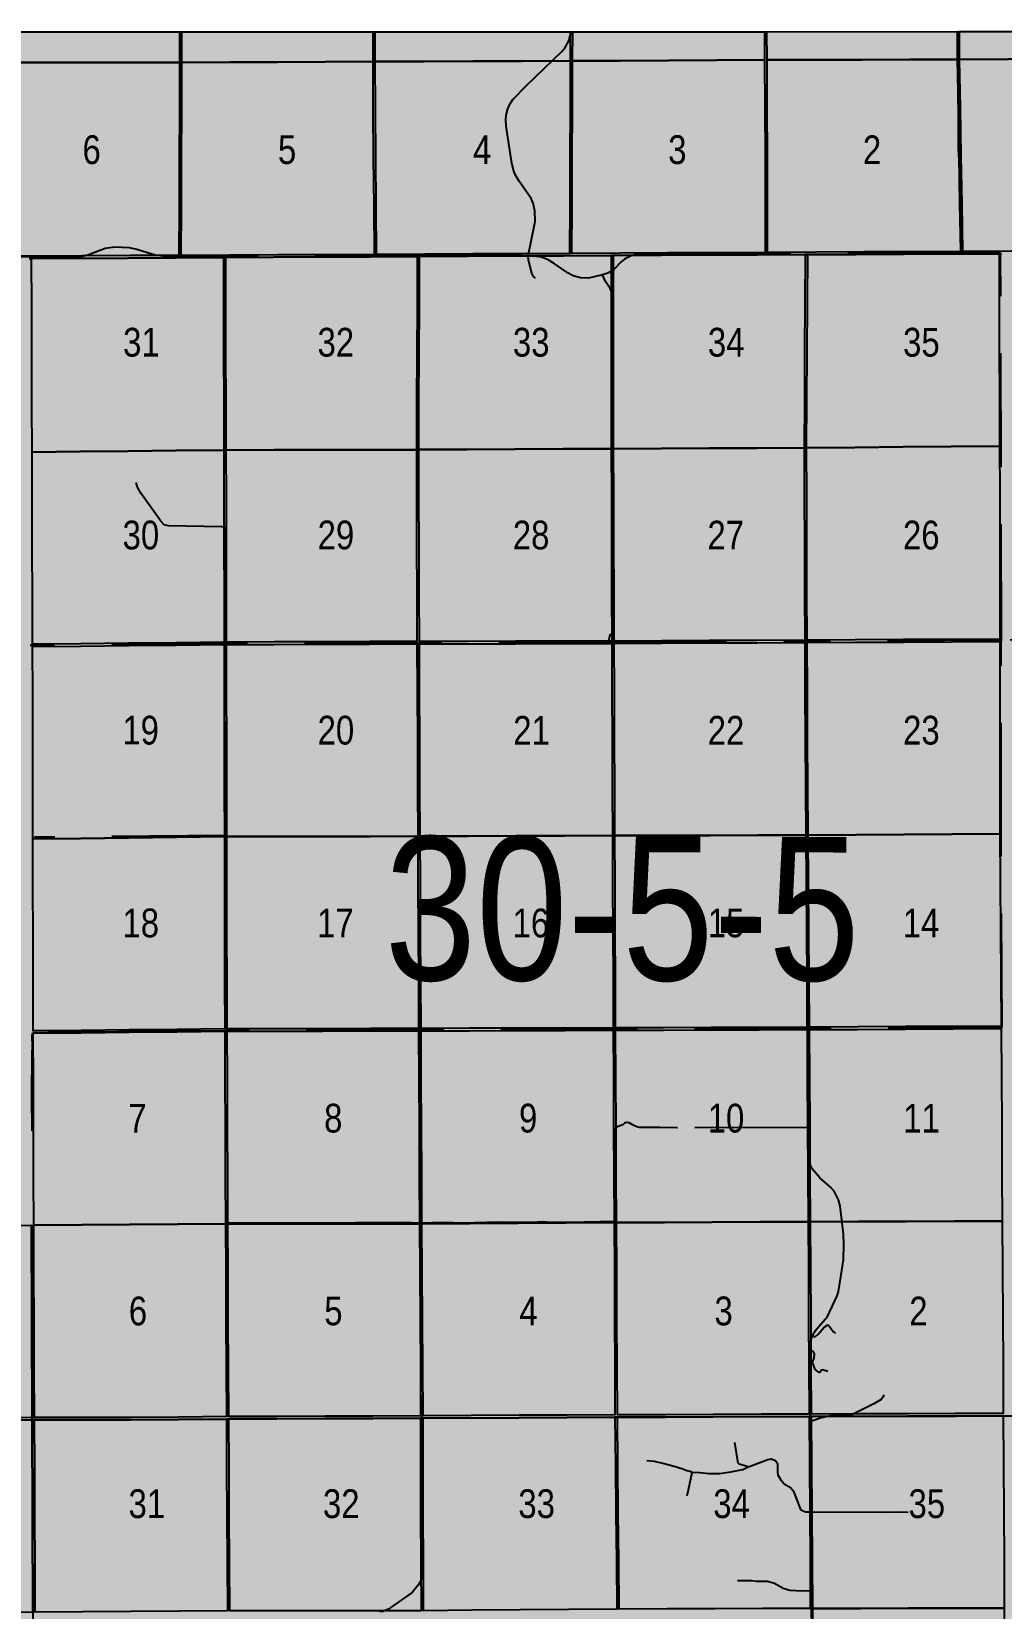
# Model space of a CAD drawing. Extents: x 639460 to 650829, y 5702863 to 5715975.
# Drawn here: x 646177 to 646447.3, y 5712484.1 to 5712923.3 of the extents above; entities that cross this region are included whole.
import ezdxf

# ---------------------------------------------------------------- set-up
doc = ezdxf.new("R2010")
doc.units = 0
doc.header["$LTSCALE"] = 5
doc.linetypes.add('DASHED2', pattern=[9.525, 6.35, -3.175])
doc.layers.add('Quarters', color=8, linetype='Continuous')
doc.layers.add('RoadSeg', color=57, linetype='DASHED2')
doc.layers.add('ROUTE-MAP-BACKGROUND-H', color=7, linetype='Continuous', true_color=0xf0ebff)
doc.styles.add('120', font='ARIALN.TTF', dxfattribs={"height": 13})

msp = doc.modelspace()

# ---------------------------------------------------------------- hatches: boundary and pattern name
at = {"layer": 'ROUTE-MAP-BACKGROUND-H'}
h = msp.add_hatch(color=256, dxfattribs=at)
h.dxf.hatch_style = 1
h.paths.add_polyline_path([(644722.08, 5712923.1), (644716.33, 5711989.96), (646823.87, 5711989.96), (646818.02, 5712923.32)])

# ---------------------------------------------------------------- linework, layer by layer
at = {"layer": 'Quarters'}
for points in [[(646163.5, 5712923.25), (646490.16, 5712923.28)], [(646176.41, 5712860.09), (646177.08, 5712860.09), (646203.78, 5712860.23), (646230.49, 5712860.37), (646231.16, 5712860.37), (646257.85, 5712860.53), (646284.52, 5712860.68), (646285.19, 5712860.68), (646311.88, 5712860.8), (646338.58, 5712860.93), (646339.25, 5712860.93), (646365.95, 5712861.09), (646392.64, 5712861.21), (646393.31, 5712861.21), (646419.97, 5712861.31), (646446.65, 5712861.42), (646447.32, 5712861.42)], [(646447.32, 5712861.42), (646446.65, 5712861.42), (646419.97, 5712861.31), (646393.31, 5712861.21), (646392.64, 5712861.21), (646365.95, 5712861.09), (646339.25, 5712860.93), (646338.58, 5712860.93), (646311.88, 5712860.8), (646285.19, 5712860.68), (646284.52, 5712860.68), (646257.85, 5712860.53), (646231.16, 5712860.37), (646230.49, 5712860.37), (646203.78, 5712860.23), (646177.08, 5712860.09), (646176.41, 5712860.09)], [(646177.01, 5712590.82), (646177.1, 5712564.05), (646177.2, 5712537.28), (646177.2, 5712536.61), (646177.2, 5712536.61), (646150.52, 5712536.52)], [(646447.82, 5712537.73), (646421.11, 5712537.66), (646394.39, 5712537.59), (646393.72, 5712537.59), (646367.01, 5712537.47), (646340.29, 5712537.35), (646339.62, 5712537.35), (646312.89, 5712537.23), (646286.14, 5712537.1), (646285.47, 5712537.1), (646258.74, 5712536.99), (646232.01, 5712536.88), (646231.34, 5712536.87), (646204.59, 5712536.65), (646177.87, 5712536.61), (646177.2, 5712536.61), (646177.2, 5712537.28), (646177.1, 5712564.05), (646177.01, 5712590.82)], [(646150.52, 5712536.52), (646177.2, 5712536.61), (646177.3, 5712509.85), (646177.4, 5712483.06), (646177.5, 5712456.42), (646177.56, 5712429.63), (646177.56, 5712428.96), (646177.61, 5712402.19), (646177.67, 5712375.4), (646177.73, 5712348.62), (646177.77, 5712321.86), (646177.78, 5712321.19), (646177.84, 5712294.39), (646177.91, 5712267.62), (646177.97, 5712240.83), (646178.02, 5712214.06), (646178.02, 5712213.39), (646178.02, 5712213.39), (646151.21, 5712213.36)], [(646177.4, 5712483.06), (646177.3, 5712509.85), (646177.2, 5712536.61), (646177.87, 5712536.61), (646204.59, 5712536.65), (646231.34, 5712536.87), (646232.01, 5712536.88), (646258.74, 5712536.99), (646285.47, 5712537.1), (646286.14, 5712537.1), (646312.89, 5712537.23), (646339.62, 5712537.35), (646340.29, 5712537.35), (646367.01, 5712537.47), (646393.72, 5712537.59), (646394.39, 5712537.59), (646421.11, 5712537.66), (646447.82, 5712537.73), (646448.49, 5712537.74), (646475.22, 5712537.77), (646501.99, 5712537.92), (646502.14, 5712511.02), (646502.29, 5712484.35), (646502.41, 5712457.56)]]:
    msp.add_lwpolyline(points, dxfattribs=at)
for points in [[(646177.72, 5712914.68), (646164.19, 5712914.67), (646164.17, 5712923.25), (646218.26, 5712923.25), (646218.3, 5712914.7), (646204.77, 5712914.69), (646191.25, 5712914.68), (646177.72, 5712914.68)], [(646232.26, 5712914.76), (646218.97, 5712914.7), (646218.93, 5712923.25), (646272.1, 5712923.26), (646272.12, 5712914.96), (646258.83, 5712914.89), (646245.54, 5712914.83), (646232.26, 5712914.76)], [(646286.38, 5712915), (646272.79, 5712914.96), (646272.77, 5712923.26), (646327.17, 5712923.27), (646327.15, 5712915.13), (646313.56, 5712915.09), (646299.97, 5712915.04), (646286.38, 5712915)], [(646341.2, 5712915.2), (646327.82, 5712915.13), (646327.84, 5712923.27), (646381.28, 5712923.27), (646381.32, 5712915.41), (646367.95, 5712915.34), (646354.57, 5712915.27), (646341.2, 5712915.2)], [(646395.24, 5712915.44), (646381.99, 5712915.41), (646381.95, 5712923.27), (646434.97, 5712923.28), (646434.98, 5712915.53), (646421.73, 5712915.5), (646408.48, 5712915.47), (646395.24, 5712915.44)], [(646449.29, 5712915.62), (646435.65, 5712915.54), (646435.64, 5712923.28), (646490.16, 5712923.28), (646490.19, 5712915.85), (646476.56, 5712915.78), (646462.93, 5712915.7), (646449.29, 5712915.62)], [(646177.74, 5712860.78), (646164.29, 5712860.72), (646164.26, 5712874.33), (646164.24, 5712887.93), (646164.21, 5712901.3), (646164.19, 5712914.67), (646177.72, 5712914.68), (646191.25, 5712914.68), (646204.77, 5712914.69), (646218.3, 5712914.7), (646218.25, 5712901.36), (646218.2, 5712888.02), (646218.14, 5712874.49), (646218.09, 5712860.96), (646204.64, 5712860.9), (646191.19, 5712860.84), (646177.74, 5712860.78)], [(646232.21, 5712861.02), (646218.76, 5712860.96), (646218.81, 5712874.49), (646218.87, 5712888.02), (646218.92, 5712901.36), (646218.97, 5712914.7), (646232.26, 5712914.76), (646245.54, 5712914.83), (646258.83, 5712914.89), (646272.12, 5712914.96), (646272.19, 5712901.58), (646272.27, 5712888.2), (646272.4, 5712874.7), (646272.54, 5712861.2), (646259.09, 5712861.14), (646245.65, 5712861.08), (646232.21, 5712861.02)], [(646286.63, 5712861.29), (646273.21, 5712861.2), (646273.07, 5712874.7), (646272.94, 5712888.2), (646272.86, 5712901.58), (646272.79, 5712914.96), (646286.38, 5712915), (646299.97, 5712915.04), (646313.56, 5712915.09), (646327.15, 5712915.13), (646327.1, 5712901.75), (646327.05, 5712888.38), (646327, 5712874.93), (646326.95, 5712861.48), (646313.5, 5712861.42), (646300.05, 5712861.37), (646286.63, 5712861.29)], [(646341.08, 5712861.56), (646327.62, 5712861.48), (646327.67, 5712874.93), (646327.72, 5712888.38), (646327.77, 5712901.76), (646327.82, 5712915.13), (646341.2, 5712915.2), (646354.57, 5712915.27), (646367.95, 5712915.34), (646381.32, 5712915.41), (646381.38, 5712902.04), (646381.43, 5712888.66), (646381.43, 5712875.23), (646381.43, 5712861.8), (646367.98, 5712861.72), (646354.53, 5712861.64), (646341.08, 5712861.56)], [(646395.55, 5712861.87), (646382.1, 5712861.8), (646382.1, 5712875.23), (646382.1, 5712888.66), (646382.05, 5712902.04), (646381.99, 5712915.41), (646395.24, 5712915.44), (646408.48, 5712915.47), (646421.73, 5712915.5), (646434.98, 5712915.53), (646435.21, 5712902.15), (646435.44, 5712888.77), (646435.66, 5712875.42), (646435.89, 5712862.06), (646422.45, 5712862), (646409, 5712861.94), (646395.55, 5712861.87)], [(646450.03, 5712862.1), (646436.56, 5712862.07), (646436.33, 5712875.42), (646436.1, 5712888.77), (646435.88, 5712902.15), (646435.65, 5712915.54), (646449.29, 5712915.62), (646462.93, 5712915.7), (646476.56, 5712915.78), (646490.19, 5712915.85), (646490.25, 5712902.45), (646490.31, 5712889.06), (646490.37, 5712875.66), (646490.43, 5712862.26), (646476.97, 5712862.19), (646463.5, 5712862.13), (646450.03, 5712862.1)], [(646352.51, 5712807.18), (646339.24, 5712807.12), (646339.24, 5712820.51), (646339.23, 5712833.9), (646339.24, 5712847.41), (646339.25, 5712860.93), (646352.6, 5712861.01), (646365.95, 5712861.09), (646379.3, 5712861.15), (646392.64, 5712861.21), (646392.56, 5712847.67), (646392.47, 5712834.14), (646392.39, 5712820.75), (646392.31, 5712807.36), (646379.04, 5712807.3), (646365.78, 5712807.24), (646352.51, 5712807.18)], [(646406.43, 5712807.49), (646392.98, 5712807.37), (646393.06, 5712820.75), (646393.14, 5712834.14), (646393.23, 5712847.68), (646393.31, 5712861.21), (646406.64, 5712861.26), (646419.97, 5712861.31), (646433.31, 5712861.36), (646446.65, 5712861.42), (646446.68, 5712847.99), (646446.71, 5712834.55), (646446.74, 5712821.2), (646446.77, 5712807.85), (646433.33, 5712807.73), (646419.88, 5712807.61), (646406.43, 5712807.49)], [(646190.56, 5712806.3), (646177.2, 5712806.15), (646177.17, 5712819.52), (646177.14, 5712832.88), (646177.11, 5712846.49), (646177.08, 5712860.09), (646190.43, 5712860.16), (646203.78, 5712860.23), (646217.14, 5712860.3), (646230.49, 5712860.37), (646230.52, 5712846.93), (646230.56, 5712833.49), (646230.6, 5712820.11), (646230.64, 5712806.73), (646217.28, 5712806.59), (646203.92, 5712806.44), (646190.56, 5712806.3)], [(646244.55, 5712806.77), (646231.31, 5712806.74), (646231.27, 5712820.11), (646231.23, 5712833.49), (646231.19, 5712846.93), (646231.16, 5712860.37), (646244.5, 5712860.45), (646257.85, 5712860.53), (646271.18, 5712860.6), (646284.52, 5712860.68), (646284.46, 5712847.12), (646284.39, 5712833.56), (646284.33, 5712820.21), (646284.27, 5712806.85), (646271.03, 5712806.82), (646257.79, 5712806.8), (646244.55, 5712806.77)], [(646298.35, 5712806.92), (646284.94, 5712806.86), (646285, 5712820.21), (646285.06, 5712833.56), (646285.13, 5712847.12), (646285.19, 5712860.68), (646298.54, 5712860.74), (646311.88, 5712860.8), (646325.23, 5712860.86), (646338.58, 5712860.93), (646338.57, 5712847.41), (646338.56, 5712833.9), (646338.57, 5712820.5), (646338.57, 5712807.11), (646325.16, 5712807.05), (646311.75, 5712806.98), (646298.35, 5712806.92)], [(646190.67, 5712752.82), (646177.32, 5712752.68), (646177.29, 5712766.05), (646177.26, 5712779.42), (646177.23, 5712792.78), (646177.2, 5712806.15), (646190.56, 5712806.3), (646203.92, 5712806.44), (646217.28, 5712806.59), (646230.64, 5712806.73), (646230.66, 5712793.36), (646230.67, 5712779.98), (646230.69, 5712766.61), (646230.71, 5712753.23), (646217.36, 5712753.09), (646204.01, 5712752.96), (646190.67, 5712752.82)], [(646244.66, 5712753.3), (646231.38, 5712753.24), (646231.36, 5712766.61), (646231.34, 5712779.99), (646231.33, 5712793.36), (646231.31, 5712806.74), (646244.55, 5712806.77), (646257.79, 5712806.8), (646271.03, 5712806.82), (646284.27, 5712806.85), (646284.31, 5712793.5), (646284.36, 5712780.14), (646284.4, 5712766.79), (646284.44, 5712753.43), (646271.2, 5712753.39), (646257.95, 5712753.36), (646244.66, 5712753.3)], [(646298.52, 5712753.46), (646285.11, 5712753.43), (646285.07, 5712766.79), (646285.03, 5712780.14), (646284.98, 5712793.5), (646284.94, 5712806.86), (646298.35, 5712806.92), (646311.75, 5712806.98), (646325.16, 5712807.05), (646338.57, 5712807.11), (646338.61, 5712793.72), (646338.65, 5712780.33), (646338.69, 5712766.94), (646338.72, 5712753.55), (646325.32, 5712753.52), (646311.92, 5712753.49), (646298.52, 5712753.46)], [(646352.65, 5712753.62), (646339.39, 5712753.55), (646339.36, 5712766.94), (646339.32, 5712780.33), (646339.28, 5712793.73), (646339.24, 5712807.12), (646352.51, 5712807.18), (646365.78, 5712807.24), (646379.04, 5712807.3), (646392.31, 5712807.36), (646392.36, 5712793.97), (646392.4, 5712780.58), (646392.44, 5712767.2), (646392.49, 5712753.81), (646379.19, 5712753.75), (646365.9, 5712753.69), (646352.65, 5712753.62)], [(646406.58, 5712753.88), (646393.16, 5712753.81), (646393.11, 5712767.2), (646393.07, 5712780.59), (646393.03, 5712793.98), (646392.98, 5712807.37), (646406.43, 5712807.49), (646419.88, 5712807.61), (646433.33, 5712807.73), (646446.77, 5712807.85), (646446.81, 5712794.46), (646446.84, 5712781.06), (646446.84, 5712767.59), (646446.85, 5712754.11), (646433.42, 5712754.03), (646420, 5712753.94), (646406.58, 5712753.88)], [(646190.73, 5712698.6), (646177.38, 5712698.44), (646177.41, 5712711.83), (646177.44, 5712725.23), (646177.38, 5712738.62), (646177.32, 5712752.01), (646190.67, 5712752.15), (646204.02, 5712752.29), (646217.36, 5712752.42), (646230.71, 5712752.56), (646230.73, 5712739.19), (646230.75, 5712725.82), (646230.76, 5712712.46), (646230.78, 5712699.09), (646217.43, 5712698.92), (646204.08, 5712698.76), (646190.73, 5712698.6)], [(646244.75, 5712699.11), (646231.45, 5712699.09), (646231.43, 5712712.46), (646231.42, 5712725.83), (646231.4, 5712739.2), (646231.38, 5712752.57), (646244.66, 5712752.63), (646257.95, 5712752.69), (646271.2, 5712752.73), (646284.45, 5712752.76), (646284.5, 5712739.37), (646284.55, 5712725.97), (646284.61, 5712712.57), (646284.66, 5712699.18), (646271.36, 5712699.16), (646258.06, 5712699.13), (646244.75, 5712699.11)], [(646298.73, 5712699.22), (646285.33, 5712699.18), (646285.28, 5712712.58), (646285.22, 5712725.97), (646285.17, 5712739.37), (646285.12, 5712752.76), (646298.52, 5712752.79), (646311.92, 5712752.82), (646325.32, 5712752.85), (646338.73, 5712752.88), (646338.78, 5712739.49), (646338.82, 5712726.11), (646338.87, 5712712.73), (646338.92, 5712699.35), (646325.53, 5712699.31), (646312.13, 5712699.26), (646298.73, 5712699.22)], [(646352.89, 5712699.39), (646339.59, 5712699.35), (646339.54, 5712712.73), (646339.49, 5712726.11), (646339.44, 5712739.5), (646339.4, 5712752.88), (646352.65, 5712752.95), (646365.91, 5712753.02), (646379.2, 5712753.08), (646392.49, 5712753.14), (646392.55, 5712739.75), (646392.62, 5712726.36), (646392.69, 5712712.94), (646392.77, 5712699.52), (646379.48, 5712699.48), (646366.18, 5712699.43), (646352.89, 5712699.39)], [(646406.8, 5712699.61), (646393.44, 5712699.52), (646393.36, 5712712.94), (646393.29, 5712726.36), (646393.22, 5712739.75), (646393.16, 5712753.14), (646406.58, 5712753.21), (646420, 5712753.27), (646433.43, 5712753.36), (646446.85, 5712753.44), (646446.86, 5712740.06), (646446.87, 5712726.67), (646446.88, 5712713.27), (646446.89, 5712699.87), (646433.53, 5712699.78), (646420.17, 5712699.69), (646406.8, 5712699.61)], [(646190.87, 5712645.12), (646177.53, 5712644.97), (646177.49, 5712658.34), (646177.46, 5712671.71), (646177.42, 5712685.07), (646177.38, 5712698.44), (646190.73, 5712698.6), (646204.08, 5712698.76), (646217.43, 5712698.92), (646230.78, 5712699.09), (646230.79, 5712685.7), (646230.8, 5712672.31), (646230.85, 5712658.93), (646230.89, 5712645.54), (646217.55, 5712645.4), (646204.21, 5712645.26), (646190.87, 5712645.12)], [(646244.89, 5712645.57), (646231.56, 5712645.54), (646231.52, 5712658.93), (646231.47, 5712672.32), (646231.46, 5712685.7), (646231.45, 5712699.09), (646244.75, 5712699.11), (646258.06, 5712699.13), (646271.36, 5712699.16), (646284.66, 5712699.18), (646284.72, 5712685.79), (646284.78, 5712672.41), (646284.84, 5712659.03), (646284.9, 5712645.64), (646271.56, 5712645.62), (646258.23, 5712645.59), (646244.89, 5712645.57)], [(646298.96, 5712645.69), (646285.57, 5712645.64), (646285.51, 5712659.03), (646285.45, 5712672.41), (646285.39, 5712685.8), (646285.33, 5712699.18), (646298.73, 5712699.22), (646312.13, 5712699.26), (646325.53, 5712699.31), (646338.92, 5712699.35), (646338.97, 5712685.96), (646339.02, 5712672.58), (646339.07, 5712659.2), (646339.12, 5712645.82), (646325.73, 5712645.77), (646312.35, 5712645.73), (646298.96, 5712645.69)], [(646353.12, 5712645.86), (646339.79, 5712645.82), (646339.74, 5712659.2), (646339.69, 5712672.58), (646339.64, 5712685.97), (646339.59, 5712699.35), (646352.89, 5712699.39), (646366.18, 5712699.43), (646379.48, 5712699.48), (646392.77, 5712699.52), (646392.86, 5712686.14), (646392.95, 5712672.76), (646393.03, 5712659.37), (646393.12, 5712645.99), (646379.79, 5712645.95), (646366.45, 5712645.91), (646353.12, 5712645.86)], [(646407.17, 5712646.07), (646393.79, 5712646), (646393.7, 5712659.38), (646393.62, 5712672.76), (646393.53, 5712686.14), (646393.44, 5712699.52), (646406.8, 5712699.61), (646420.17, 5712699.69), (646433.53, 5712699.78), (646446.89, 5712699.87), (646446.98, 5712686.47), (646447.06, 5712673.07), (646447.14, 5712659.68), (646447.22, 5712646.3), (646433.88, 5712646.22), (646420.54, 5712646.15), (646407.17, 5712646.07)], [(646191.03, 5712590.92), (646177.68, 5712590.83), (646177.64, 5712604.2), (646177.61, 5712617.56), (646177.57, 5712630.93), (646177.53, 5712644.3), (646190.87, 5712644.45), (646204.22, 5712644.59), (646217.56, 5712644.73), (646230.9, 5712644.87), (646230.94, 5712631.45), (646230.99, 5712618.04), (646231.04, 5712604.62), (646231.09, 5712591.2), (646217.74, 5712591.1), (646204.39, 5712591.01), (646191.03, 5712590.92)], [(646245.11, 5712591.22), (646231.76, 5712591.2), (646231.71, 5712604.62), (646231.66, 5712618.04), (646231.61, 5712631.45), (646231.57, 5712644.87), (646244.9, 5712644.9), (646258.23, 5712644.92), (646271.56, 5712644.95), (646284.9, 5712644.97), (646284.97, 5712631.55), (646285.03, 5712618.12), (646285.1, 5712604.7), (646285.16, 5712591.27), (646271.81, 5712591.25), (646258.46, 5712591.24), (646245.11, 5712591.22)], [(646339.37, 5712591.58), (646325.99, 5712591.51), (646312.6, 5712591.43), (646299.22, 5712591.35), (646285.83, 5712591.28), (646285.76, 5712604.7), (646285.7, 5712618.13), (646285.64, 5712631.55), (646285.57, 5712644.97), (646298.96, 5712645.02), (646312.35, 5712645.06), (646325.74, 5712645.1), (646339.13, 5712645.15), (646339.19, 5712631.76), (646339.25, 5712618.36), (646339.31, 5712604.97), (646339.37, 5712591.58)], [(646353.39, 5712591.64), (646340.04, 5712591.58), (646339.98, 5712604.98), (646339.92, 5712618.37), (646339.86, 5712631.76), (646339.8, 5712645.15), (646353.13, 5712645.19), (646366.46, 5712645.24), (646379.79, 5712645.28), (646393.13, 5712645.32), (646393.21, 5712631.95), (646393.29, 5712618.58), (646393.35, 5712605.19), (646393.42, 5712591.81), (646380.08, 5712591.75), (646366.74, 5712591.7), (646353.39, 5712591.64)], [(646407.47, 5712591.86), (646394.09, 5712591.81), (646394.02, 5712605.2), (646393.96, 5712618.58), (646393.88, 5712631.95), (646393.8, 5712645.33), (646407.17, 5712645.4), (646420.55, 5712645.48), (646433.88, 5712645.55), (646447.22, 5712645.63), (646447.29, 5712632.22), (646447.37, 5712618.81), (646447.43, 5712605.41), (646447.5, 5712592.02), (646434.17, 5712591.96), (646420.85, 5712591.91), (646407.47, 5712591.86)], [(646137.18, 5712537.15), (646123.84, 5712537.11), (646123.81, 5712550.52), (646123.78, 5712563.92), (646123.76, 5712577.35), (646123.75, 5712590.77), (646137.06, 5712590.78), (646150.38, 5712590.8), (646163.69, 5712590.81), (646177.01, 5712590.82), (646177.06, 5712577.44), (646177.1, 5712564.05), (646177.15, 5712550.67), (646177.2, 5712537.28), (646163.86, 5712537.24), (646150.52, 5712537.19), (646137.18, 5712537.15)], [(646191.23, 5712537.3), (646177.87, 5712537.28), (646177.82, 5712550.67), (646177.77, 5712564.06), (646177.73, 5712577.44), (646177.68, 5712590.83), (646191.03, 5712590.92), (646204.39, 5712591.01), (646217.74, 5712591.1), (646231.09, 5712591.2), (646231.14, 5712577.78), (646231.2, 5712564.36), (646231.27, 5712550.95), (646231.34, 5712537.54), (646217.97, 5712537.43), (646204.59, 5712537.32), (646191.23, 5712537.3)], [(646245.37, 5712537.6), (646232.01, 5712537.55), (646231.94, 5712550.95), (646231.87, 5712564.36), (646231.81, 5712577.78), (646231.76, 5712591.2), (646245.11, 5712591.22), (646258.46, 5712591.24), (646271.81, 5712591.25), (646285.16, 5712591.27), (646285.24, 5712577.9), (646285.31, 5712564.53), (646285.39, 5712551.15), (646285.47, 5712537.77), (646272.1, 5712537.71), (646258.74, 5712537.66), (646245.37, 5712537.6)], [(646285.83, 5712591.28), (646299.22, 5712591.35), (646312.6, 5712591.43), (646325.99, 5712591.51), (646339.37, 5712591.58), (646339.44, 5712578.19), (646339.5, 5712564.8), (646339.56, 5712551.41), (646339.62, 5712538.02), (646326.25, 5712537.96), (646312.88, 5712537.9), (646299.51, 5712537.83), (646286.14, 5712537.77), (646286.06, 5712551.15), (646285.98, 5712564.54), (646285.91, 5712577.91), (646285.83, 5712591.28)], [(646353.65, 5712538.08), (646340.29, 5712538.02), (646340.23, 5712551.41), (646340.17, 5712564.8), (646340.11, 5712578.19), (646340.04, 5712591.58), (646353.39, 5712591.64), (646366.74, 5712591.7), (646380.08, 5712591.75), (646393.42, 5712591.81), (646393.5, 5712578.4), (646393.58, 5712564.99), (646393.65, 5712551.62), (646393.72, 5712538.26), (646380.36, 5712538.2), (646367, 5712538.14), (646353.65, 5712538.08)], [(646407.75, 5712538.3), (646394.39, 5712538.26), (646394.32, 5712551.63), (646394.25, 5712564.99), (646394.17, 5712578.4), (646394.09, 5712591.81), (646407.47, 5712591.86), (646420.85, 5712591.91), (646434.17, 5712591.96), (646447.5, 5712592.02), (646447.59, 5712578.61), (646447.68, 5712565.21), (646447.75, 5712551.81), (646447.82, 5712538.4), (646434.46, 5712538.37), (646421.11, 5712538.33), (646407.75, 5712538.3)], [(646137.34, 5712482.95), (646123.98, 5712482.92), (646123.94, 5712496.29), (646123.9, 5712509.67), (646123.87, 5712523.05), (646123.84, 5712536.44), (646137.18, 5712536.48), (646150.52, 5712536.52), (646163.86, 5712536.57), (646177.2, 5712536.61), (646177.25, 5712523.23), (646177.3, 5712509.85), (646177.35, 5712496.45), (646177.4, 5712483.06), (646164.05, 5712483.02), (646150.69, 5712482.98), (646137.34, 5712482.95)], [(646191.46, 5712483.15), (646178.07, 5712483.06), (646178.02, 5712496.45), (646177.97, 5712509.84), (646177.92, 5712523.22), (646177.87, 5712536.61), (646191.23, 5712536.63), (646204.59, 5712536.65), (646217.97, 5712536.76), (646231.34, 5712536.87), (646231.41, 5712523.51), (646231.48, 5712510.14), (646231.55, 5712496.78), (646231.62, 5712483.42), (646218.24, 5712483.33), (646204.85, 5712483.24), (646191.46, 5712483.15)], [(646245.64, 5712483.43), (646232.29, 5712483.42), (646232.22, 5712496.78), (646232.15, 5712510.14), (646232.08, 5712523.51), (646232.01, 5712536.88), (646245.38, 5712536.93), (646258.74, 5712536.99), (646272.11, 5712537.05), (646285.47, 5712537.1), (646285.47, 5712523.69), (646285.47, 5712510.28), (646285.56, 5712496.88), (646285.64, 5712483.48), (646272.31, 5712483.46), (646258.98, 5712483.45), (646245.64, 5712483.43)], [(646299.77, 5712483.59), (646286.31, 5712483.48), (646286.23, 5712496.88), (646286.14, 5712510.29), (646286.14, 5712523.69), (646286.14, 5712537.1), (646299.51, 5712537.16), (646312.89, 5712537.23), (646326.26, 5712537.29), (646339.62, 5712537.35), (646339.75, 5712524.02), (646339.88, 5712510.7), (646340.01, 5712497.32), (646340.14, 5712483.94), (646326.68, 5712483.82), (646313.22, 5712483.71), (646299.77, 5712483.59)], [(646354.12, 5712483.97), (646340.81, 5712483.93), (646340.68, 5712497.32), (646340.55, 5712510.7), (646340.42, 5712524.02), (646340.29, 5712537.35), (646353.65, 5712537.41), (646367.01, 5712537.47), (646380.36, 5712537.53), (646393.72, 5712537.59), (646393.8, 5712524.24), (646393.88, 5712510.88), (646393.97, 5712497.49), (646394.05, 5712484.11), (646380.74, 5712484.06), (646367.43, 5712484.02), (646354.12, 5712483.97)], [(646408.07, 5712484.13), (646394.72, 5712484.11), (646394.63, 5712497.5), (646394.55, 5712510.88), (646394.47, 5712524.24), (646394.39, 5712537.59), (646407.75, 5712537.63), (646421.11, 5712537.66), (646434.47, 5712537.7), (646447.82, 5712537.73), (646447.89, 5712524.36), (646447.96, 5712510.98), (646448.03, 5712497.59), (646448.1, 5712484.19), (646434.76, 5712484.17), (646421.41, 5712484.15), (646408.07, 5712484.13)], [(646408.27, 5712430.57), (646394.9, 5712430.56), (646394.87, 5712443.95), (646394.83, 5712457.35), (646394.77, 5712470.73), (646394.72, 5712484.11), (646408.07, 5712484.13), (646421.41, 5712484.15), (646434.76, 5712484.17), (646448.1, 5712484.19), (646448.18, 5712470.82), (646448.25, 5712457.45), (646448.3, 5712444.04), (646448.36, 5712430.62), (646435, 5712430.6), (646421.63, 5712430.59), (646408.27, 5712430.57)]]:
    msp.add_lwpolyline(points, close=True, dxfattribs=at)
at = {"layer": 'RoadSeg'}
for p, q in [((646381.78, 5712861.45), (646381.82, 5712861.94)), ((646436.25, 5712861.64), (646381.78, 5712861.45)), ((646436.25, 5712861.64), (646436.23, 5712861.94)), ((646447.01, 5712861.66), (646436.25, 5712861.64)), ((646490.66, 5712861.86), (646447.01, 5712861.66)), ((646447.06, 5712860.92), (646447.01, 5712861.66)), ((646315.46, 5712860.86), (646310.41, 5712861.11)), ((646323.64, 5712858.03), (646322.63, 5712858.69)), ((646447.31, 5712754.35), (646447.06, 5712860.92)), ((646231.04, 5712753.44), (646230.96, 5712785.22)), ((646338.97, 5712753.21), (646339.08, 5712755.78)), ((646231.06, 5712752.84), (646231.04, 5712753.44)), ((646284.83, 5712752.98), (646231.06, 5712752.84)), ((646231.18, 5712699.43), (646231.06, 5712752.84)), ((646284.82, 5712752.65), (646284.83, 5712752.98)), ((646338.97, 5712753.21), (646284.83, 5712752.98)), ((646338.97, 5712753.21), (646392.74, 5712753.43)), ((646447.29, 5712753.81), (646392.74, 5712753.43)), ((646447.26, 5712752.85), (646447.29, 5712753.81)), ((646447.29, 5712753.81), (646447.31, 5712754.35)), ((646231.18, 5712699.43), (646177.83, 5712698.91)), ((646339.55, 5712645.39), (646339.36, 5712672.08)), ((646231.37, 5712645.02), (646201.03, 5712644.83)), ((646285.34, 5712645.13), (646231.37, 5712645.02)), ((646339.55, 5712645.39), (646285.34, 5712645.13)), ((646285.39, 5712630.54), (646285.34, 5712645.13)), ((646342.71, 5712645.34), (646339.55, 5712645.39)), ((646343.05, 5712645.36), (646342.71, 5712645.34)), ((646393.52, 5712645.57), (646343.05, 5712645.36)), ((646447.5, 5712645.9), (646393.52, 5712645.57)), ((646393.6, 5712618.11), (646393.52, 5712645.57)), ((646285.37, 5712630.1), (646285.39, 5712630.54)), ((646285.56, 5712591.45), (646285.37, 5712630.1)), ((646339.74, 5712591.85), (646339.68, 5712617.47)), ((646357.03, 5712617.97), (646356.83, 5712617.98)), ((646231.52, 5712591.48), (646231.43, 5712595.08)), ((646339.8, 5712557.17), (646339.74, 5712591.85)), ((646394, 5712547.65), (646393.96, 5712555.87)), ((646393.99, 5712546.12), (646394, 5712547.65)), ((646394.4, 5712489.03), (646394.23, 5712510.89)), ((646394.49, 5712457.58), (646394.4, 5712489.03))]:
    msp.add_line(p, q, dxfattribs=at)
for points in [[(646218.51, 5712891.72), (646218.57, 5712914.3), (646218.57, 5712923.25)], [(646327.13, 5712922.15), (646327.28, 5712922.69), (646327.31, 5712923.27)], [(646315.46, 5712860.86), (646317.37, 5712870.44), (646317.33, 5712873.4), (646316.79, 5712875.52), (646316.22, 5712876.8), (646312.8, 5712881.73), (646311.82, 5712883.46), (646311.36, 5712884.7), (646310.91, 5712886.65), (646309.34, 5712896.92), (646309.2, 5712898.79), (646309.3, 5712900.02), (646309.75, 5712901.81), (646310.22, 5712902.93), (646311.19, 5712904.4), (646314.87, 5712908.19), (646324.88, 5712917.89), (646325.7, 5712918.9), (646326.72, 5712920.7), (646327.13, 5712922.15)], [(646436.23, 5712861.94), (646436.26, 5712867.9), (646436.08, 5712877.6), (646435.33, 5712890.78), (646435.23, 5712915.17)], [(646381.82, 5712861.94), (646381.84, 5712882.17), (646381.61, 5712904.13)], [(646310.41, 5712861.11), (646287.82, 5712861.13), (646230.94, 5712860.61), (646230.24, 5712860.73), (646228.08, 5712860.63), (646213.52, 5712860.71), (646211.53, 5712861.04), (646206.38, 5712862.65), (646204.39, 5712863.08), (646200.24, 5712863.3), (646197.56, 5712862.91), (646192.71, 5712861.02), (646190.8, 5712860.57), (646163.94, 5712860.45)], [(646381.78, 5712861.45), (646351.06, 5712861.37), (646345.09, 5712861.11), (646343.88, 5712860.78), (646343.53, 5712860.59)], [(646317.45, 5712854.58), (646316.8, 5712855.16), (646316.42, 5712856.01), (646315.53, 5712859.66), (646315.46, 5712860.86)], [(646322.63, 5712858.69), (646321.03, 5712859.7), (646319.64, 5712860.28), (646318.65, 5712860.54), (646315.46, 5712860.86)], [(646336.16, 5712855.54), (646332.24, 5712854.65), (646329.98, 5712854.72), (646327.96, 5712855.31), (646326.62, 5712856.01), (646323.64, 5712858.03)], [(646339.31, 5712857.08), (646337.65, 5712856.06), (646336.16, 5712855.54)], [(646338.82, 5712850.46), (646338.9, 5712854.56), (646339.31, 5712857.08)], [(646343.53, 5712860.59), (646342.25, 5712859.89), (646341.33, 5712859.15), (646339.31, 5712857.08)], [(646338.82, 5712850.46), (646338.29, 5712851.71), (646336.95, 5712853.71), (646336.16, 5712855.54)], [(646339.08, 5712755.78), (646338.87, 5712785.46), (646338.82, 5712850.46)], [(646230.96, 5712785.22), (646230.06, 5712785.38), (646215.21, 5712785.64), (646213.99, 5712785.94), (646213.09, 5712786.94), (646207.52, 5712794.76), (646206.6, 5712796.42), (646206.17, 5712797.7)], [(646337.96, 5712753.91), (646338.19, 5712755.04), (646338.43, 5712755.43), (646339.08, 5712755.78)], [(646231.06, 5712752.84), (646180.34, 5712752.3), (646176.65, 5712752.29)], [(646285.34, 5712645.13), (646284.99, 5712694.21), (646284.82, 5712752.65)], [(646393.52, 5712645.57), (646392.88, 5712714.41), (646392.74, 5712753.43)], [(646447.5, 5712645.9), (646447.24, 5712699.05), (646447.26, 5712752.85)], [(646501.5, 5712754.11), (646491.75, 5712754.29), (646481.44, 5712753.96), (646447.29, 5712753.81)], [(646231.37, 5712645.02), (646231.2, 5712661.02), (646231.18, 5712699.43)], [(646177.26, 5712617.1), (646177.17, 5712626.67), (646177.22, 5712638.69), (646177.34, 5712640.72), (646177.23, 5712643.62), (646177.45, 5712644.52)], [(646177.45, 5712644.52), (646186.12, 5712644.73), (646201.03, 5712644.83)], [(646356.83, 5712617.98), (646352.12, 5712618.1), (646349.93, 5712618.04), (646347.34, 5712618.08), (646346.43, 5712618.03), (646345.74, 5712618.21), (646344.71, 5712618.71), (646343.54, 5712619.39), (646342.86, 5712619.44), (646342.26, 5712619.3), (646341.78, 5712618.81), (646340.27, 5712618.29), (646339.89, 5712617.97), (646339.68, 5712617.47)], [(646393.6, 5712618.11), (646357.08, 5712617.97), (646357.03, 5712617.97)], [(646394.48, 5712606.68), (646394.07, 5712607.62), (646393.72, 5712609.5), (646393.6, 5712618.11)], [(646394.65, 5712560.08), (646395.47, 5712561.55), (646396.29, 5712562.57), (646398.8, 5712565.43), (646401.53, 5712571.18), (646401.9, 5712572.37), (646402.84, 5712578.2), (646403.3, 5712581.17), (646403.35, 5712585.48), (646403.33, 5712588.38), (646402.39, 5712596.17), (646401.87, 5712597.92), (646400.65, 5712600.32), (646399.71, 5712601.45), (646396.72, 5712604.06), (646394.48, 5712606.68)], [(646231.63, 5712537.48), (646231.41, 5712589.85), (646231.52, 5712591.48)], [(646285.56, 5712591.45), (646280.23, 5712591.57), (646254.37, 5712591.42), (646247.31, 5712591.39), (646231.52, 5712591.48)], [(646339.74, 5712591.85), (646326.54, 5712591.6), (646321.54, 5712591.61), (646319.68, 5712591.77), (646316.27, 5712591.6), (646307.18, 5712591.69), (646297.01, 5712591.42), (646291.99, 5712591.57), (646285.56, 5712591.45)], [(646285.94, 5712493.77), (646285.99, 5712494.8), (646285.81, 5712511.66), (646285.83, 5712550.3), (646285.56, 5712591.45)], [(646394.65, 5712560.08), (646395.38, 5712559.78), (646396.35, 5712560.61), (646397.93, 5712562.45), (646398.97, 5712563.09), (646399.13, 5712563.05), (646400.55, 5712561.18), (646400.9, 5712560.9), (646401.04, 5712560.96)], [(646393.96, 5712555.87), (646393.99, 5712557.22), (646394.06, 5712557.85), (646394.28, 5712559.01), (646394.44, 5712559.55), (646394.65, 5712560.08)], [(646398.89, 5712550.07), (646397.47, 5712550.57), (646397, 5712550.35), (646396.72, 5712549.83), (646396.52, 5712549.8), (646395.38, 5712550.67), (646394.7, 5712552.72), (646395.1, 5712553.84), (646395.17, 5712555.04), (646394.92, 5712555.54), (646394.16, 5712555.93), (646393.96, 5712555.87)], [(646393.99, 5712536.08), (646394.06, 5712541.88), (646393.99, 5712546.12)], [(646414.43, 5712543.59), (646414.48, 5712543.12), (646413.76, 5712542.31), (646411.79, 5712541.1), (646405.61, 5712538.08), (646405.04, 5712537.9), (646399.54, 5712537.75), (646396.82, 5712537.13), (646393.99, 5712536.08)], [(646394.23, 5712510.89), (646394.12, 5712533.65), (646393.99, 5712536.08)], [(646376.53, 5712523.36), (646376.41, 5712523.6), (646374.2, 5712524.33), (646373.93, 5712524.54), (646373.04, 5712530.29)], [(646361.13, 5712521.97), (646360.65, 5712522.22), (646359.64, 5712522.44), (646358.21, 5712522.96), (646356.07, 5712523.63), (646352.98, 5712524.51), (646350.66, 5712525.08), (646348.54, 5712525.2)], [(646376.53, 5712523.36), (646375.23, 5712522.75), (646374.1, 5712522.54), (646371.8, 5712522.1), (646368.79, 5712521.62), (646365.88, 5712521.63), (646363.13, 5712521.85), (646361.13, 5712521.97)], [(646394.23, 5712510.89), (646392.7, 5712510.93), (646391.84, 5712511.26), (646391.45, 5712511.67), (646389.59, 5712516.52), (646388.56, 5712517.72), (646387.25, 5712518.49), (646386.5, 5712519.08), (646386.02, 5712519.69), (646385.12, 5712521.23), (646385.03, 5712522.15), (646384.96, 5712524.31), (646384.38, 5712525.27), (646383.16, 5712525.67), (646382.19, 5712525.5), (646376.53, 5712523.36)], [(646359.65, 5712515.52), (646359.86, 5712515.88), (646361.13, 5712521.97)], [(646421.31, 5712510.81), (646418.38, 5712510.96), (646413.78, 5712510.79), (646394.23, 5712510.89)], [(646285.94, 5712493.77), (646285.92, 5712493.37), (646285.54, 5712491.91), (646284.74, 5712490.57), (646283.08, 5712488.59), (646277.57, 5712484.61), (646276.48, 5712483.95), (646274.8, 5712483.23), (646274.06, 5712483.22)], [(646394.4, 5712489.03), (646391.83, 5712488.94), (646388.3, 5712489.11), (646386.52, 5712489.69), (646384.09, 5712491.06), (646382.14, 5712491.58), (646378.98, 5712491.64), (646377.72, 5712491.81), (646373.79, 5712491.79)]]:
    msp.add_lwpolyline(points, dxfattribs=at)

# ---------------------------------------------------------------- texts
at = {"layer": 'RoadSeg', "style": '120'}
for s, height, p in [('6', 8, (646191.25, 5712886.41)), ('5', 8, (646245.71, 5712886.44)), ('4', 8, (646300.07, 5712886.4)), ('3', 8, (646354.44, 5712886.42)), ('2', 8, (646408.7, 5712886.38)), ('31', 8.004, (646202.56, 5712832.78)), ('32', 8.004, (646256.74, 5712832.78)), ('33', 8.004, (646311.18, 5712832.78)), ('34', 8.004, (646365.5, 5712832.78)), ('35', 8.004, (646419.9, 5712832.78)), ('30', 8.004, (646202.42, 5712779.09)), ('29', 8.004, (646256.76, 5712779.1)), ('28', 8.004, (646311.15, 5712779.09)), ('27', 8.004, (646365.38, 5712779.06)), ('26', 8.004, (646419.86, 5712779.08)), ('19', 8.004, (646202.35, 5712724.74)), ('20', 8.004, (646256.76, 5712724.73)), ('21', 8.004, (646311.27, 5712724.69)), ('22', 8.004, (646365.45, 5712724.69)), ('23', 8.004, (646419.89, 5712724.73)), ('18', 8.004, (646202.38, 5712671.03)), ('17', 8.004, (646256.61, 5712671.02)), ('16', 8.004, (646311.09, 5712671.03)), ('15', 8.004, (646365.47, 5712671.05)), ('14', 8.004, (646419.8, 5712671.02)), ('7', 8, (646204.01, 5712616.65)), ('8', 8, (646258.57, 5712616.67)), ('9', 8, (646312.88, 5712616.68)), ('10', 8.004, (646365.45, 5712616.67)), ('11', 8.004, (646419.95, 5712616.65)), ('6', 8, (646204.15, 5712562.97)), ('5', 8, (646258.62, 5712562.99)), ('4', 8, (646312.98, 5712562.96)), ('3', 8, (646367.34, 5712562.98)), ('2', 8, (646421.61, 5712562.94)), ('31', 8.004, (646204.07, 5712509.3)), ('32', 8.004, (646258.25, 5712509.3)), ('33', 8.004, (646312.69, 5712509.3)), ('34', 8.004, (646367.01, 5712509.3)), ('35', 8.004, (646421.41, 5712509.3))]:
    msp.add_text(s, height=height, dxfattribs=at).set_placement(p)
msp.add_text('30-5-5', height=39.983, rotation=359.9576, dxfattribs=at).set_placement((646275.45, 5712659.11))

doc.saveas('drawing.dxf')
